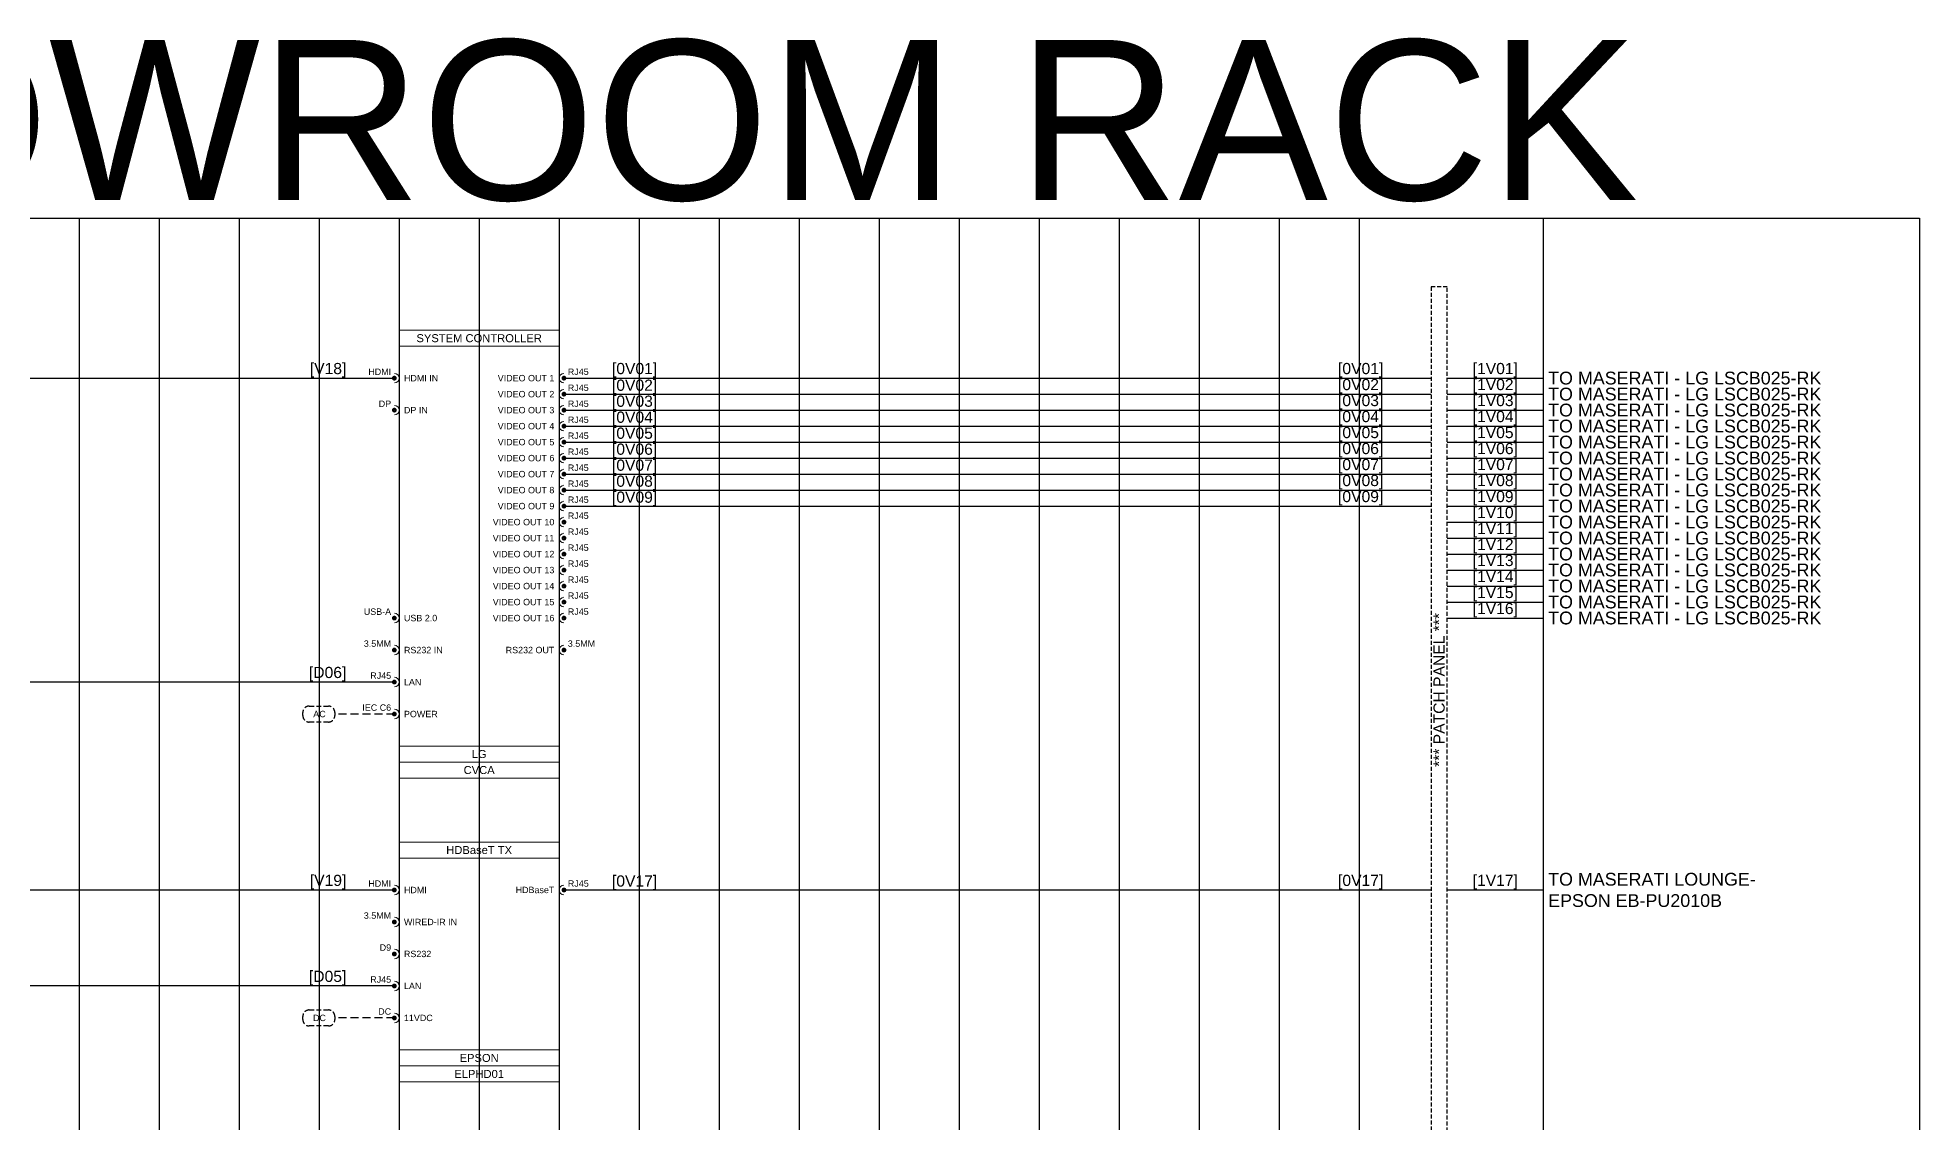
# Model space of a CAD drawing. Header units: millimetres. Extents: x -71336 to -33468, y -26189 to 22712.
# Drawn here: x -43509 to -42921, y -5085 to -4746 of the extents above; entities that cross this region are included whole.
import ezdxf
from ezdxf.enums import TextEntityAlignment as Align

# ---------------------------------------------------------------- set-up
doc = ezdxf.new("R2010")
doc.units = ezdxf.units.MM
doc.linetypes.add('DASHED', pattern=[0.75, 0.5, -0.25])
doc.linetypes.add('DASHED2', pattern=[0.375, 0.25, -0.125])
for name, color, linetype in [('SC - 3 Core Flex', 7, 'DASHED'), ('SC - Cat - Green - Data', 84, 'Continuous'), ('SC - Cat - Red - AV', 1, 'Continuous'), ('SC - HDMI', 192, 'Continuous'), ('SC - Text', 7, 'Continuous'), ('Text', 7, 'Continuous')]:
    doc.layers.add(name, color=color, linetype=linetype)
doc.layers.add('SC - Equipment', color=7, linetype='Continuous', lineweight=13)
doc.layers.add('SC - Xlines', color=252, linetype='Continuous', plot=False)
doc.styles.add('ARIAL', font='arial.ttf')
doc.styles.get("Standard").update_dxf_attribs({"font": 'arial.ttf', "height": 35})

# ---------------------------------------------------------------- blocks, each defined once
blk = doc.blocks.new('EPSON ELPHD01 - SCHEMATIC')
at = {"layer": 'SC - Equipment'}
for p, q in [((-25, 0), (25, 0)), ((-25, -75), (-25, 0)), ((25, 0), (25, -75)), ((25, -5), (-25, -5)), ((25, -65), (-25, -65)), ((25, -65), (-25, -65)), ((25, -70), (-25, -70)), ((25, -70), (-25, -70)), ((25, -70), (-25, -70)), ((25, -75), (-25, -75))]:
    blk.add_line(p, q, dxfattribs=at)
at = {"layer": 'SC - Equipment', "const_width": 0.7}
for points in [[(-26.1, -15, 1), (-26.9, -15, 1)], [(26.1, -15, -1), (26.9, -15, -1)], [(-26.1, -25, 1), (-26.9, -25, 1)], [(-26.1, -35, 1), (-26.9, -35, 1)], [(-26.1, -45, 1), (-26.9, -45, 1)], [(-26.1, -55, 1), (-26.9, -55, 1)]]:
    blk.add_lwpolyline(points, format="xyb", close=True, dxfattribs=at)
at = {"layer": 'SC - Equipment'}
for centre, start, end in [((-26.5, -15), 270, 90), ((26.5, -15), 90, 270), ((-26.5, -25), 270, 90), ((-26.5, -35), 270, 90), ((-26.5, -45), 270, 90), ((-26.5, -55), 270, 90)]:
    blk.add_arc(centre, 1.5, start, end, dxfattribs=at)
at = {"ltscale": 5}
for tag, p in [('DESCRIPTION', (0, -2.5)), ('MAKE', (0, -67.5)), ('MODEL', (0, -72.5))]:
    blk.add_attdef(tag, text='', height=2.5, dxfattribs=at).set_placement(p, align=Align.MIDDLE_CENTER)
at = {"ltscale": 5, "flags": 1}
for tag, p in [('ROOM_TYPE', (45, -5)), ('LOCATION', (45, -10)), ('RACK_EQUIPMENT_(Y/N)', (45, -15)), ('IP_(Y/N)', (45, -30)), ('POE(WATT)', (45, -35)), ('AMP(@240V)', (45, -40)), ('WATT', (45, -45)), ('WEIGHT(KG)', (45, -55)), ('BTU/H', (45, -50)), ('TRANSFORMER_TAPS', (45, -60))]:
    blk.add_attdef(tag, p, '', height=2.5, dxfattribs=at)
blk.add_attdef('BRACKET', text='', height=2.5, dxfattribs=at).set_placement((0, -62.5), align=Align.MIDDLE_CENTER)
at = {"layer": 'SC - Equipment', "ltscale": 5, "char_height": 2}
for s, insert, width, attachment_point in [('HDMI', (-27.5, -13), 5.7736, 6), ('HDMI', (-23.5, -15), 23.5, 4), ('HDBaseT', (23.5, -15), 23.5, 6), ('RJ45', (27.72, -13), 7.1748, 4), ('3.5MM', (-27.5, -23), 5.7736, 6), ('WIRED-IR IN', (-23.5, -25), 23.5, 4), ('D9', (-27.5, -33), 5.7736, 6), ('RS232', (-23.5, -35), 23.5, 4), ('RJ45', (-27.5, -43), 5.7736, 6), ('LAN', (-23.5, -45), 23.5, 4), ('DC', (-27.5, -53), 5.7736, 6), ('11VDC', (-23.5, -55), 23.5, 4)]:
    blk.add_mtext(s, dxfattribs=dict(at, insert=insert, width=width, attachment_point=attachment_point))
blk = doc.blocks.new('LG CVCA - SCHEMATIC')
at = {"layer": 'SC - Equipment'}
for p, q in [((-25, 0), (25, 0)), ((-25, -140), (-25, 0)), ((25, 0), (25, -140)), ((25, -5), (-25, -5)), ((25, -130), (-25, -130)), ((25, -130), (-25, -130)), ((25, -135), (-25, -135)), ((25, -135), (-25, -135)), ((25, -135), (-25, -135)), ((25, -140), (-25, -140))]:
    blk.add_line(p, q, dxfattribs=at)
at = {"layer": 'SC - Equipment', "const_width": 0.7}
for points in [[(-26.1, -15, 1), (-26.9, -15, 1)], [(26.1, -15, -1), (26.9, -15, -1)], [(26.1, -20, -1), (26.9, -20, -1)], [(-26.1, -25, 1), (-26.9, -25, 1)], [(26.1, -25, -1), (26.9, -25, -1)], [(26.1, -30, -1), (26.9, -30, -1)], [(26.1, -35, -1), (26.9, -35, -1)], [(26.1, -40, -1), (26.9, -40, -1)], [(26.1, -45, -1), (26.9, -45, -1)], [(26.1, -50, -1), (26.9, -50, -1)], [(26.1, -55, -1), (26.9, -55, -1)], [(26.1, -60, -1), (26.9, -60, -1)], [(26.1, -65, -1), (26.9, -65, -1)], [(26.1, -70, -1), (26.9, -70, -1)], [(26.1, -75, -1), (26.9, -75, -1)], [(26.1, -80, -1), (26.9, -80, -1)], [(26.1, -85, -1), (26.9, -85, -1)], [(-26.1, -90, 1), (-26.9, -90, 1)], [(26.1, -90, -1), (26.9, -90, -1)], [(-26.1, -100, 1), (-26.9, -100, 1)], [(26.1, -100, -1), (26.9, -100, -1)], [(-26.1, -110, 1), (-26.9, -110, 1)], [(-26.1, -120, 1), (-26.9, -120, 1)]]:
    blk.add_lwpolyline(points, format="xyb", close=True, dxfattribs=at)
at = {"layer": 'SC - Equipment'}
for centre, start, end in [((-26.5, -15), 270, 90), ((26.5, -15), 90, 270), ((-26.5, -25), 270, 90), ((26.5, -20), 90, 270), ((26.5, -25), 90, 270), ((26.5, -30), 90, 270), ((26.5, -35), 90, 270), ((26.5, -40), 90, 270), ((26.5, -45), 90, 270), ((26.5, -50), 90, 270), ((26.5, -55), 90, 270), ((26.5, -60), 90, 270), ((26.5, -65), 90, 270), ((26.5, -70), 90, 270), ((26.5, -75), 90, 270), ((26.5, -80), 90, 270), ((26.5, -85), 90, 270), ((-26.5, -90), 270, 90), ((26.5, -90), 90, 270), ((-26.5, -100), 270, 90), ((26.5, -100), 90, 270), ((-26.5, -110), 270, 90), ((-26.5, -120), 270, 90)]:
    blk.add_arc(centre, 1.5, start, end, dxfattribs=at)
at = {"ltscale": 5}
for tag, p in [('DESCRIPTION', (0, -2.5)), ('MAKE', (0, -132.5)), ('MODEL', (0, -137.5))]:
    blk.add_attdef(tag, text='', height=2.5, dxfattribs=at).set_placement(p, align=Align.MIDDLE_CENTER)
at = {"ltscale": 5, "flags": 1}
for tag, p in [('ROOM_TYPE', (45, -5)), ('LOCATION', (45, -10)), ('RACK_EQUIPMENT_(Y/N)', (45, -15)), ('IP_(Y/N)', (45, -30)), ('POE(WATT)', (45, -35)), ('AMP(@240V)', (45, -40)), ('WATT', (45, -45)), ('WEIGHT(KG)', (45, -55)), ('BTU/H', (45, -50)), ('TRANSFORMER_TAPS', (45, -60))]:
    blk.add_attdef(tag, p, '', height=2.5, dxfattribs=at)
blk.add_attdef('BRACKET', text='', height=2.5, dxfattribs=at).set_placement((0, -127.5), align=Align.MIDDLE_CENTER)
at = {"layer": 'SC - Equipment', "ltscale": 5, "char_height": 2}
for s, insert, width, attachment_point in [('HDMI', (-27.5, -13), 5.7736, 6), ('HDMI IN', (-23.5, -15), 23.5, 4), ('VIDEO OUT 1', (23.5, -15), 23.5, 6), ('RJ45', (27.7, -13), 3.7458, 4), ('RJ45', (27.7, -18), 3.7458, 4), ('DP', (-27.5, -23), 5.7736, 6), ('VIDEO OUT 2', (23.5, -20), 23.5, 6), ('RJ45', (27.7, -23), 3.7458, 4), ('DP IN', (-23.5, -25), 23.5, 4), ('VIDEO OUT 3', (23.5, -25), 23.5, 6), ('VIDEO OUT 4', (23.5, -30), 23.5, 6), ('RJ45', (27.7, -28), 3.7458, 4), ('VIDEO OUT 5', (23.5, -35), 23.5, 6), ('RJ45', (27.7, -33), 3.7458, 4), ('VIDEO OUT 6', (23.5, -40), 23.5, 6), ('RJ45', (27.7, -38), 3.7458, 4), ('VIDEO OUT 7', (23.5, -45), 23.5, 6), ('RJ45', (27.7, -43), 3.7458, 4), ('RJ45', (27.7, -48), 3.7458, 4), ('VIDEO OUT 8', (23.5, -50), 23.5, 6), ('RJ45', (27.7, -53), 3.7458, 4), ('VIDEO OUT 9', (23.5, -55), 23.5, 6), ('RJ45', (27.7, -58), 3.7458, 4), ('VIDEO OUT 10', (23.5, -60), 23.5, 6), ('VIDEO OUT 11', (23.5, -65), 23.5, 6), ('RJ45', (27.7, -63), 3.7458, 4), ('VIDEO OUT 12', (23.5, -70), 23.5, 6), ('RJ45', (27.7, -68), 3.7458, 4), ('VIDEO OUT 13', (23.5, -75), 23.5, 6), ('RJ45', (27.7, -73), 3.7458, 4), ('VIDEO OUT 14', (23.5, -80), 23.5, 6), ('RJ45', (27.7, -78), 3.7458, 4), ('RJ45', (27.7, -83), 3.7458, 4), ('VIDEO OUT 15', (23.5, -85), 23.5, 6), ('RJ45', (27.7, -88), 3.7458, 4), ('USB 2.0', (-23.5, -90), 23.5, 4), ('VIDEO OUT 16', (23.5, -90), 23.5, 6), ('RS232 IN', (-23.5, -100), 23.5, 4), ('RS232 OUT', (23.5, -100), 23.5, 6), ('3.5MM', (27.7, -98), 3.7458, 4), ('LAN', (-23.5, -110), 23.5, 4), ('POWER', (-23.5, -120), 23.5, 4)]:
    blk.add_mtext(s, dxfattribs=dict(at, insert=insert, width=width, attachment_point=attachment_point))
at = {"layer": 'SC - Equipment', "ltscale": 5, "char_height": 2, "attachment_point": 6}
for s, insert in [('USB-A', (-27.5, -88)), ('3.5MM', (-27.5, -98)), ('RJ45', (-27.5, -108)), ('IEC C6', (-27.5, -118))]:
    blk.add_mtext(s, dxfattribs=dict(at, insert=insert))

msp = doc.modelspace()

# ---------------------------------------------------------------- linework, layer by layer
at = {"linetype": 'DASHED2', "ltscale": 5}
msp.add_lwpolyline([(-43068.804, -5719.608), (-43068.804, -4823.71), (-43073.804, -4823.71), (-43073.804, -5719.608)], close=True, dxfattribs=at)
at = {"layer": 'SC - 3 Core Flex', "ltscale": 3}
for points in [[(-43424.402, -4954.735), (-43418.402, -4954.735, -0.4142136), (-43416.402, -4956.735), (-43416.402, -4957.735, -0.4142136), (-43418.402, -4959.735), (-43424.402, -4959.735, -0.4142136), (-43426.402, -4957.735), (-43426.402, -4956.735, -0.4142136)], [(-43424.402, -5049.735), (-43418.402, -5049.735, -0.4142136), (-43416.402, -5051.735), (-43416.402, -5052.735, -0.4142136), (-43418.402, -5054.735), (-43424.402, -5054.735, -0.4142136), (-43426.402, -5052.735), (-43426.402, -5051.735, -0.4142136)]]:
    msp.add_lwpolyline(points, format="xyb", close=True, dxfattribs=at)
at = {"layer": 'SC - 3 Core Flex', "ltscale": 5}
for points in [[(-43397.804, -4957.235), (-43416.402, -4957.235)], [(-43397.804, -5052.235), (-43416.402, -5052.235)]]:
    msp.add_lwpolyline(points, dxfattribs=at)
at = {"layer": 'SC - Cat - Green - Data', "ltscale": 5}
for points in [[(-43068.804, -4852.235), (-43038.804, -4852.235)], [(-43068.804, -4857.235), (-43038.804, -4857.235)], [(-43068.804, -4862.235), (-43038.804, -4862.235)], [(-43068.804, -4867.235), (-43038.804, -4867.235)], [(-43068.804, -4872.235), (-43038.804, -4872.235)], [(-43068.804, -4877.235), (-43038.804, -4877.235)], [(-43068.804, -4882.235), (-43038.804, -4882.235)], [(-43068.804, -4887.235), (-43038.804, -4887.235)], [(-43068.804, -4892.235), (-43038.804, -4892.235)], [(-43068.804, -4897.235), (-43038.804, -4897.235)], [(-43068.804, -4902.235), (-43038.804, -4902.235)], [(-43068.804, -4907.235), (-43038.804, -4907.235)], [(-43068.804, -4912.235), (-43038.804, -4912.235)], [(-43068.804, -4917.235), (-43038.804, -4917.235)], [(-43068.804, -4922.235), (-43038.804, -4922.235)], [(-43068.804, -4927.235), (-43038.804, -4927.235)], [(-43397.804, -4947.235), (-43761.304, -4947.235), (-43761.304, -5427.235), (-43547.804, -5427.235)], [(-43397.804, -5042.235), (-43756.304, -5042.235), (-43756.304, -5422.235), (-43547.804, -5422.235)]]:
    msp.add_lwpolyline(points, dxfattribs=at)
at = {"layer": 'SC - Cat - Red - AV', "ltscale": 5}
for points in [[(-43344.804, -4852.235), (-43073.804, -4852.235)], [(-43344.804, -4857.235), (-43073.804, -4857.235)], [(-43344.804, -4862.235), (-43073.804, -4862.235)], [(-43344.804, -4867.235), (-43073.804, -4867.235)], [(-43344.804, -4872.235), (-43073.804, -4872.235)], [(-43344.804, -4877.235), (-43073.804, -4877.235)], [(-43344.804, -4882.235), (-43073.804, -4882.235)], [(-43344.804, -4887.235), (-43073.804, -4887.235)], [(-43344.804, -4892.235), (-43073.804, -4892.235)], [(-43344.804, -5012.235), (-43073.804, -5012.235)], [(-43068.804, -5012.235), (-43038.804, -5012.235)]]:
    msp.add_lwpolyline(points, dxfattribs=at)
at = {"layer": 'SC - HDMI', "ltscale": 5}
for points in [[(-43794.804, -4852.235), (-43397.804, -4852.235)], [(-43794.804, -5012.235), (-43397.804, -5012.235)]]:
    msp.add_lwpolyline(points, dxfattribs=at)
at = {"layer": 'SC - Xlines', "ltscale": 5, "transparency": 33554687}
msp.add_lwpolyline([(-44121.304, -4802.232), (-42921.304, -4802.239), (-42921.304, -5741.139), (-44121.304, -5741.132)], close=True, dxfattribs=at)
at = {"layer": 'SC - Xlines', "color": 250, "ltscale": 5}
for points in [[(-43496.304, -4802.235), (-43496.304, -5741.133)], [(-43446.304, -4802.235), (-43446.304, -5741.133)], [(-43396.304, -4802.235), (-43396.304, -5741.133)], [(-43346.304, -4802.235), (-43346.304, -5741.133)], [(-43296.304, -4802.235), (-43296.304, -5741.133)], [(-43246.304, -4802.235), (-43246.304, -5741.133)], [(-43196.304, -4802.235), (-43196.304, -5741.133)], [(-43146.304, -4802.235), (-43146.304, -5741.133)], [(-43096.304, -4802.235), (-43096.304, -5741.133)]]:
    msp.add_lwpolyline(points, dxfattribs=at)
at = {"layer": 'SC - Xlines', "ltscale": 5}
for points in [[(-43471.304, -4802.235), (-43471.304, -5741.133)], [(-43421.304, -4802.235), (-43421.304, -5741.133)], [(-43371.304, -4802.235), (-43371.304, -5741.133)], [(-43321.304, -4802.235), (-43321.304, -5741.133)], [(-43271.304, -4802.235), (-43271.304, -5741.133)], [(-43221.304, -4802.235), (-43221.304, -5741.133)], [(-43171.304, -4802.235), (-43171.304, -5741.133)], [(-43121.304, -4802.235), (-43121.304, -5741.133)], [(-43038.804, -4802.235), (-43038.804, -5741.133)]]:
    msp.add_lwpolyline(points, dxfattribs=at)

# ---------------------------------------------------------------- block references
at = {"ltscale": 5}
for name, p, values in [('LG CVCA - SCHEMATIC', (-43371.304, -4837.235), {'DESCRIPTION': 'SYSTEM CONTROLLER', 'MAKE': 'LG', 'MODEL': 'CVCA'}), ('EPSON ELPHD01 - SCHEMATIC', (-43371.304, -4997.235), {'DESCRIPTION': 'HDBaseT TX', 'MAKE': 'EPSON', 'MODEL': 'ELPHD01'})]:
    msp.add_blockref(name, p, dxfattribs=at).add_auto_attribs(values)

# ---------------------------------------------------------------- texts
at = {"layer": 'SC - Text', "insert": (-43521.304, -4797.235), "char_height": 50, "attachment_point": 8, "style": 'ARIAL'}
msp.add_mtext('MASERATI SHOWROOM RACK', dxfattribs=at)
at = {"layer": 'SC - Text'}
for s, insert, char_height, width, attachment_point in [('[V18]', (-43412.804, -4852.035), 3.5, 14.6761, 9), ('[0V01]', (-43329.804, -4852.035), 3.5, 15.57197, 7), ('[0V01]', (-43088.804, -4852.035), 3.5, 14.6761, 9), ('[1V01]', (-43053.804, -4852.035), 3.5, 15.57197, 8), ('TO MASERATI {\\A1;\\fSansSerif|b0|i0|c2|p2;- LG LSCB025-RK}', (-43037.303, -4852.235), 4, 129.70239, 4), ('[0V02]', (-43329.804, -4857.235), 3.5, 15.57197, 7), ('[0V02]', (-43088.804, -4857.035), 3.5, 14.6761, 9), ('[1V02]', (-43053.804, -4857.035), 3.5, 15.57197, 8), ('TO MASERATI {\\A1;\\fSansSerif|b0|i0|c2|p2;- LG LSCB025-RK}', (-43037.303, -4857.235), 4, 129.70239, 4), ('[0V03]', (-43329.804, -4862.235), 3.5, 15.57197, 7), ('[0V03]', (-43088.804, -4862.035), 3.5, 14.6761, 9), ('[0V04]', (-43088.804, -4867.035), 3.5, 14.6761, 9), ('[1V03]', (-43053.804, -4862.035), 3.5, 15.57197, 8), ('[1V04]', (-43053.804, -4867.035), 3.5, 15.57197, 8), ('TO MASERATI {\\A1;\\fSansSerif|b0|i0|c2|p2;- LG LSCB025-RK}', (-43037.303, -4862.235), 4, 129.70239, 4), ('[0V04]', (-43329.804, -4867.235), 3.5, 15.57197, 7), ('\\pxt3;[0V05]', (-43329.804, -4872.235), 3.5, 15.57197, 7), ('[0V05]', (-43088.804, -4872.035), 3.5, 14.6761, 9), ('[1V05]', (-43053.804, -4872.035), 3.5, 15.57197, 8), ('TO MASERATI {\\A1;\\fSansSerif|b0|i0|c2|p2;- LG LSCB025-RK}', (-43037.303, -4867.235), 4, 129.70239, 4), ('[0V06]', (-43329.804, -4877.235), 3.5, 15.57197, 7), ('[0V06]', (-43088.804, -4877.035), 3.5, 14.6761, 9), ('[1V06]', (-43053.804, -4877.035), 3.5, 15.57197, 8), ('TO MASERATI {\\A1;\\fSansSerif|b0|i0|c2|p2;- LG LSCB025-RK}', (-43037.303, -4872.235), 4, 129.70239, 4), ('[0V07]', (-43329.804, -4882.235), 3.5, 15.57197, 7), ('[0V07]', (-43088.804, -4882.035), 3.5, 14.6761, 9), ('[1V07]', (-43053.804, -4882.035), 3.5, 15.57197, 8), ('TO MASERATI {\\A1;\\fSansSerif|b0|i0|c2|p2;- LG LSCB025-RK}', (-43037.303, -4877.235), 4, 129.70239, 4), ('[0V08]', (-43329.804, -4887.235), 3.5, 15.57197, 7), ('[0V08]', (-43088.804, -4887.035), 3.5, 14.6761, 9), ('[1V08]', (-43053.804, -4887.035), 3.5, 15.57197, 8), ('TO MASERATI {\\A1;\\fSansSerif|b0|i0|c2|p2;- LG LSCB025-RK}', (-43037.303, -4882.235), 4, 129.70239, 4), ('TO MASERATI {\\A1;\\fSansSerif|b0|i0|c2|p2;- LG LSCB025-RK}', (-43037.303, -4887.235), 4, 129.70239, 4), ('[0V09]', (-43329.804, -4892.235), 3.5, 15.57197, 7), ('[0V09]', (-43088.804, -4892.035), 3.5, 14.6761, 9), ('[1V09]', (-43053.804, -4892.035), 3.5, 15.57197, 8), ('TO MASERATI {\\A1;\\fSansSerif|b0|i0|c2|p2;- LG LSCB025-RK}', (-43037.303, -4892.235), 4, 129.70239, 4), ('[1V10]', (-43053.804, -4897.035), 3.5, 15.57197, 8), ('[1V11]', (-43053.804, -4902.035), 3.5, 15.57197, 8), ('TO MASERATI {\\A1;\\fSansSerif|b0|i0|c2|p2;- LG LSCB025-RK}', (-43037.303, -4897.235), 4, 129.70239, 4), ('[1V12]', (-43053.804, -4907.035), 3.5, 15.57197, 8), ('TO MASERATI {\\A1;\\fSansSerif|b0|i0|c2|p2;- LG LSCB025-RK}', (-43037.303, -4902.235), 4, 129.70239, 4), ('[1V13]', (-43053.804, -4912.035), 3.5, 15.57197, 8), ('TO MASERATI {\\A1;\\fSansSerif|b0|i0|c2|p2;- LG LSCB025-RK}', (-43037.303, -4907.235), 4, 129.70239, 4), ('[1V14]', (-43053.804, -4917.035), 3.5, 15.57197, 8), ('TO MASERATI {\\A1;\\fSansSerif|b0|i0|c2|p2;- LG LSCB025-RK}', (-43037.303, -4912.235), 4, 129.70239, 4), ('TO MASERATI {\\A1;\\fSansSerif|b0|i0|c2|p2;- LG LSCB025-RK}', (-43037.303, -4917.235), 4, 129.70239, 4), ('[1V15]', (-43053.804, -4922.035), 3.5, 15.57197, 8), ('TO MASERATI {\\A1;\\fSansSerif|b0|i0|c2|p2;- LG LSCB025-RK}', (-43037.303, -4922.235), 4, 129.70239, 4), ('[1V16]', (-43053.804, -4927.035), 3.5, 15.57197, 8), ('TO MASERATI {\\A1;\\fSansSerif|b0|i0|c2|p2;- LG LSCB025-RK}', (-43037.303, -4927.235), 4, 129.70239, 4), ('[D06]', (-43412.804, -4947.035), 3.5, 14.6761, 9), ('[V19]', (-43412.804, -5012.035), 3.5, 14.6761, 9), ('[0V17]', (-43329.804, -5012.235), 3.5, 15.57197, 7), ('[0V17]', (-43088.804, -5012.035), 3.5, 14.6761, 9), ('[1V17]', (-43053.804, -5012.035), 3.5, 15.57197, 8), ('TO MASERATI{\\A1;\\fSansSerif|b0|i0|c2|p2; LOUNGE- \\PEPSON EB-PU2010B}', (-43037.303, -5012.235), 4, 129.70239, 4), ('[D05]', (-43412.804, -5042.035), 3.5, 14.6761, 9)]:
    msp.add_mtext(s, dxfattribs=dict(at, insert=insert, char_height=char_height, width=width, attachment_point=attachment_point))
at = {"layer": 'SC - Text', "insert": (-43069.572, -4973.747), "char_height": 3.5, "width": 136.51602, "attachment_point": 7, "rotation": 90, "style": 'ARIAL'}
msp.add_mtext('*** PATCH PANEL ***', dxfattribs=at)
at = {"layer": 'Text', "char_height": 2, "width": 143.97126, "attachment_point": 5}
for s, insert in [('AC', (-43421.202, -4957.235)), ('DC', (-43421.202, -5052.235))]:
    msp.add_mtext(s, dxfattribs=dict(at, insert=insert))

doc.saveas('drawing.dxf')
